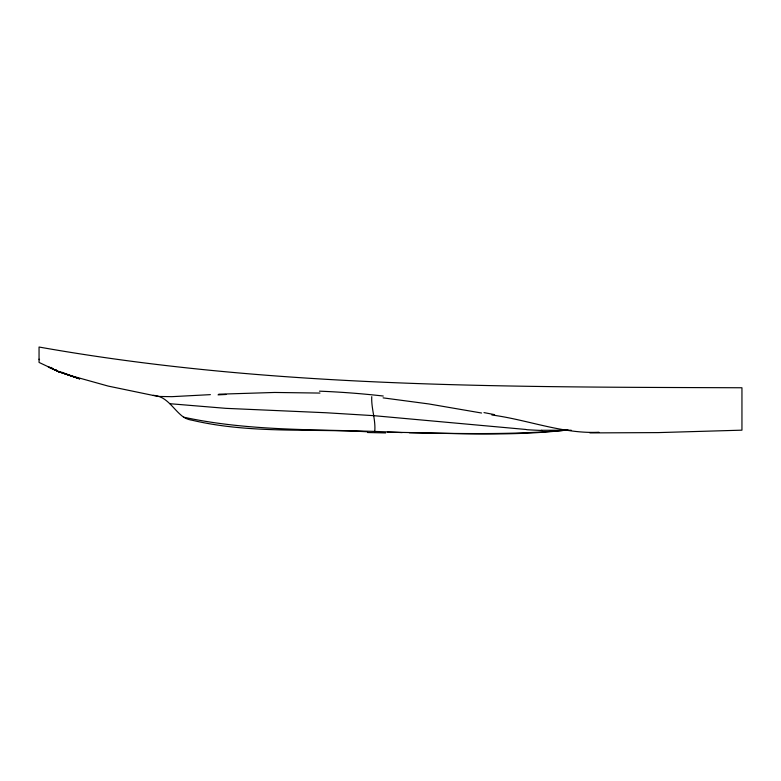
<?xml version="1.0" encoding="UTF-8"?>
<svg xmlns="http://www.w3.org/2000/svg" width="781" height="781" viewBox="0 0 781 781"><rect width="100%" height="100%" fill="white"/><g stroke="black" fill="none" stroke-linecap="round" stroke-linejoin="round"><path stroke-width="1.17" d="M371.756 396.67C371.112 408.512 375.964 420.061 374.704 431.883M598.949 432.244C562.701 434.099 527.546 419.68 491.893 415.004M567.953 429.911C508.07 436.999 447.523 432.781 387.425 432.215M565.571 430.214C513.634 434.9 461.376 433.582 409.303 432.772M210.382 394.639L171.791 396.67L158.045 396.445L108.188 386.087L72.057 376.003M218.748 394.21L274.746 392.462L319.966 393.068M571.243 430.243L541.243 430.282M589.889 432.908L658.158 432.606L741.95 430.165L741.95 387.766C507.386 386.839 270.792 388.196 39.05 347.028L39.05 362.433L58.887 371.776L79.779 378.824L58.35 371.522L48.266 366.894L58.887 371.776L58.35 371.522L79.428 378.795M367.168 431.766C308.964 428.554 249.256 433.728 192.106 420.227A21.956 21.956 0 0 1 183.633 417.181C173.431 409.957 167.241 395.967 153.164 395.332M402.186 432.606C329.436 428.613 255.172 432.694 183.633 417.171M525.857 429.462L373.66 415.658L325.989 412.749L225.914 408.346L170.014 403.718M383.11 397.871L428.789 403.943L481.574 413.022M70.749 375.554L68.142 374.636A173.265 172.933 7.6 0 1 61.67 372.176M55.861 369.706L56.496 369.989M541.985 430.468A136.353 15.249 8.5 0 1 526.56 429.677M39.538 359.67A31.601 31.552 7.5 0 1 39.05 359.201M52.122 367.978A84.289 84.192 1.6 0 1 50.902 367.353M218.036 394.864A152.754 5.604 -1.4 0 1 225.992 394.483M319.478 391.164A405.046 185.341 6.9 0 1 383.266 396.026M483.976 412.602A240.304 25.246 8.9 0 1 494.607 414.652M367.548 432.518A247.665 6.424 1.2 0 1 385.687 432.928"/></g></svg>
